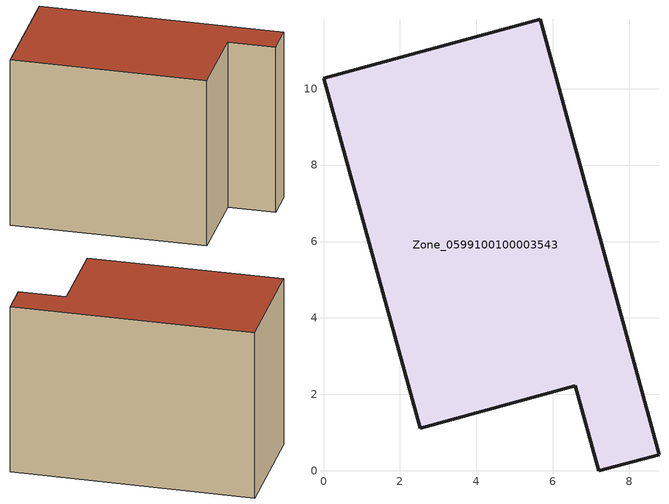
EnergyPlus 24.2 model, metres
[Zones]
Zone_0599100100003543
 floor ground (C_G): 0,10.27 5.67,11.82 8.78,0.42 7.2,0 6.59,2.23 2.53,1.12 z0
 wall outside (C_F): 5.67,11.82 0,10.27 2.53,1.12 6.59,2.23 7.2,0 8.78,0.42 5.67,11.82 z0:8.65
 roof outside (C_R): 8.78,0.42 5.67,11.82 0,10.27 2.53,1.12 6.59,2.23 7.2,0 z8.65
[BUILDING]
Pand.0599100100003543: North Axis=0; Terrain=City; Loads Convergence Tolerance Value=0.04; Temperature Convergence Tolerance Value=0.4; Solar Distribution=FullExterior; Maximum Number of Warmup Days=25; Minimum Number of Warmup Days=1
[Site:Location]
Rotterdam.The.Hague.AP_ZH_NLD Design_Conditions: Latitude=51.96; Longitude=4.45; Time Zone=1; Elevation=-4.5
[SITE:GROUNDTEMPERATURE:BUILDINGSURFACE]
18, 18, 18, 18, 18, 18, 18, 18, 18, 18, 18, 18
[MATERIAL] Thermal Absorptance=0.9; Solar Absorptance=0.7; Visible Absorptance=0.7
Name | Roughness | Thickness | Conductivity | Density | Specific Heat
G.TC.2006-2014 | MediumSmooth | 0.15 | 0.06 | 540 | 1210
F.TC.2006-2014 | Rough | 0.3 | 0.12 | 1920 | 840
R.TC.2006-2014 | MediumRough | 0.2 | 0.08 | 1500 | 1000
[CONSTRUCTION]
C_G: G.TC.2006-2014
C_F: F.TC.2006-2014
C_R: R.TC.2006-2014
[ZONE]
Zone_0599100100003543: Type=1; Multiplier=1; Ceiling Height=Autocalculate; Volume=Autocalculate; Floor Area=autocalculate; Part of Total Floor Area=Yes
[ZONEINFILTRATION:DESIGNFLOWRATE]
Infil_Zone_0599100100003543: Zone or ZoneList or Space or SpaceList=Zone_0599100100003543; Schedule=AlwaysOn; Design Flow Rate Calculation Method=Flow/Area; Flow Rate per Floor Area=0.0015; Constant Term Coefficient=1; Temperature Term Coefficient=0; Velocity Term Coefficient=0; Velocity Squared Term Coefficient=0
[HVACTEMPLATE:ZONE:IDEALLOADSAIRSYSTEM]
Zone_0599100100003543: Maximum Heating Supply Air Temperature=50; Minimum Cooling Supply Air Temperature=13; Maximum Heating Supply Air Humidity Ratio=0.0156; Minimum Cooling Supply Air Humidity Ratio=0.0077; Heating Limit=NoLimit; Cooling Limit=NoLimit; Dehumidification Control Type=ConstantSensibleHeatRatio; Cooling Sensible Heat Ratio=0.7; Dehumidification Setpoint=60; Humidification Control Type=None; Humidification Setpoint=30; Outdoor Air Method=None; Outdoor Air Flow Rate per Person=0.00944; Outdoor Air Flow Rate per Zone Floor Area=0; Outdoor Air Flow Rate per Zone=0; Demand Controlled Ventilation Type=None; Outdoor Air Economizer Type=NoEconomizer; Heat Recovery Type=None; Sensible Heat Recovery Effectiveness=0.7; Latent Heat Recovery Effectiveness=0.65
[ZONECONTROL:THERMOSTAT]
ThermostatControl_Zone_0599100100003543: Zone or ZoneList=Zone_0599100100003543; Control Type Schedule=DualSetpointControlType; Control 1=Thermostat_Zone_0599100100003543; Temperature Difference Between Cutout And Setpoint=0
[THERMOSTATSETPOINT:DUALSETPOINT]
Thermostat_Zone_0599100100003543: Heating Setpoint Temperature Schedule=HeatingSetpoint_Zone_0599100100003543; Cooling Setpoint Temperature Schedule=CoolingSetpoint_Zone_0599100100003543
[SCHEDULE:COMPACT]
HeatingSetpoint_Zone_0599100100003543: Through: 12/31, For: AllDays, Until: 24:00, 21
CoolingSetpoint_Zone_0599100100003543: Through: 12/31, For: AllDays, Until: 24:00, 24
DualSetpointControlType: Through: 12/31, For: AllDays, Until: 24:00, 4
AlwaysOn: Through: 12/31, For: AllDays, Until: 24:00, 1
